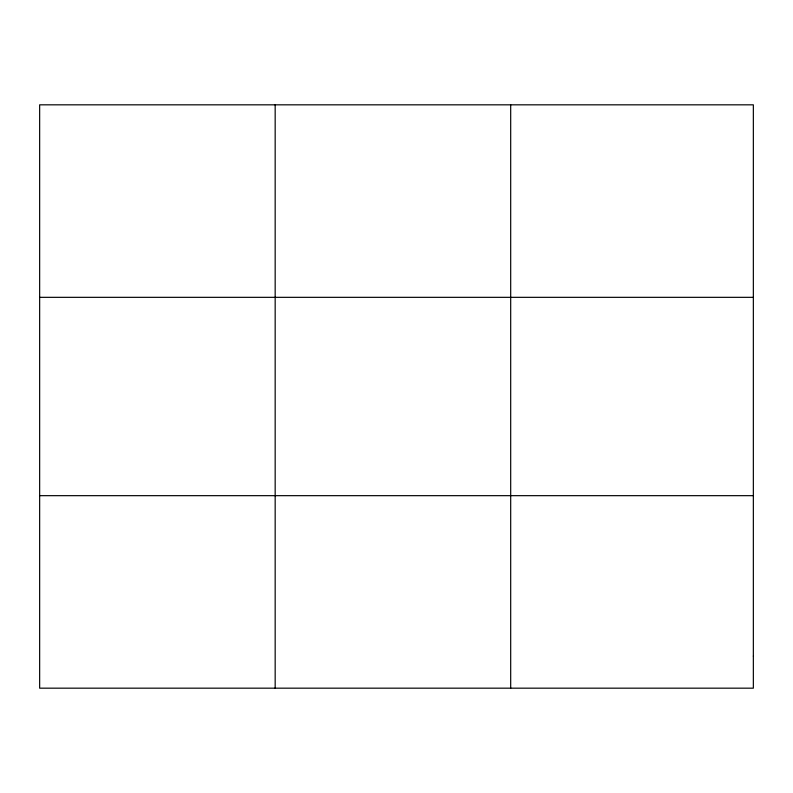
<?xml version="1.0" encoding="UTF-8"?>
<svg xmlns="http://www.w3.org/2000/svg" width="793" height="793" viewBox="0 0 793 793"><rect width="100%" height="100%" fill="white"/><g stroke="black" fill="none" stroke-linecap="round" stroke-linejoin="round"><path stroke-width="1.19" d="M275.171 104.825L275.171 688.175M510.692 104.825L510.692 688.175M39.65 297.335L753.35 297.335M39.65 495.665L753.35 495.665M753.35 656.089L753.35 688.175L39.65 688.175L39.65 104.825L753.35 104.825L753.35 656.089"/></g></svg>
